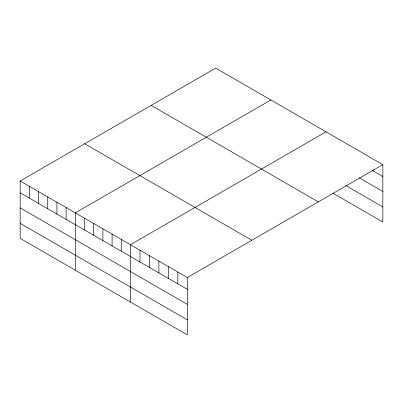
<?xml version="1.0" encoding="UTF-8"?>
<svg xmlns="http://www.w3.org/2000/svg" width="403" height="403" viewBox="0 0 403 403"><rect width="100%" height="100%" fill="white"/><g stroke="black" fill="none" stroke-linecap="round" stroke-linejoin="round"><path stroke-width="0.6" d="M382.85 164.631L187.314 277.521L187.314 334.878L20.15 238.369L20.15 181.012L215.686 68.122L382.85 164.631L382.85 221.988L332.858 193.123M270.851 99.969L75.316 212.86L75.316 270.217M326.017 131.816L130.476 244.707L130.476 302.069M372.327 170.358L382.85 176.433M359.169 177.794L382.85 191.465M346.011 185.687L382.85 206.956M151.16 105.374L318.325 201.883M84.675 143.76L251.84 240.269M20.15 181.012L187.314 277.521M20.15 192.815L187.314 289.329M20.15 207.847L187.314 304.361M20.15 223.338L187.314 319.846M373.38 169.723L373.38 170.968M177.839 272.055L177.839 283.858M168.368 266.585L168.368 278.387M158.893 261.114L158.893 272.922M149.422 255.648L149.422 267.451M139.952 250.177L139.952 261.98M121.283 239.402L121.283 251.205M112.089 234.093L112.089 245.895M102.896 228.783L102.896 240.591M93.703 223.479L93.703 235.281M84.509 218.169L84.509 229.972M66.122 207.555L66.122 219.358M56.924 202.246L56.924 214.048M47.73 196.936L47.73 208.739M38.537 191.626L38.537 203.434M29.343 186.322L29.343 198.125"/></g></svg>
